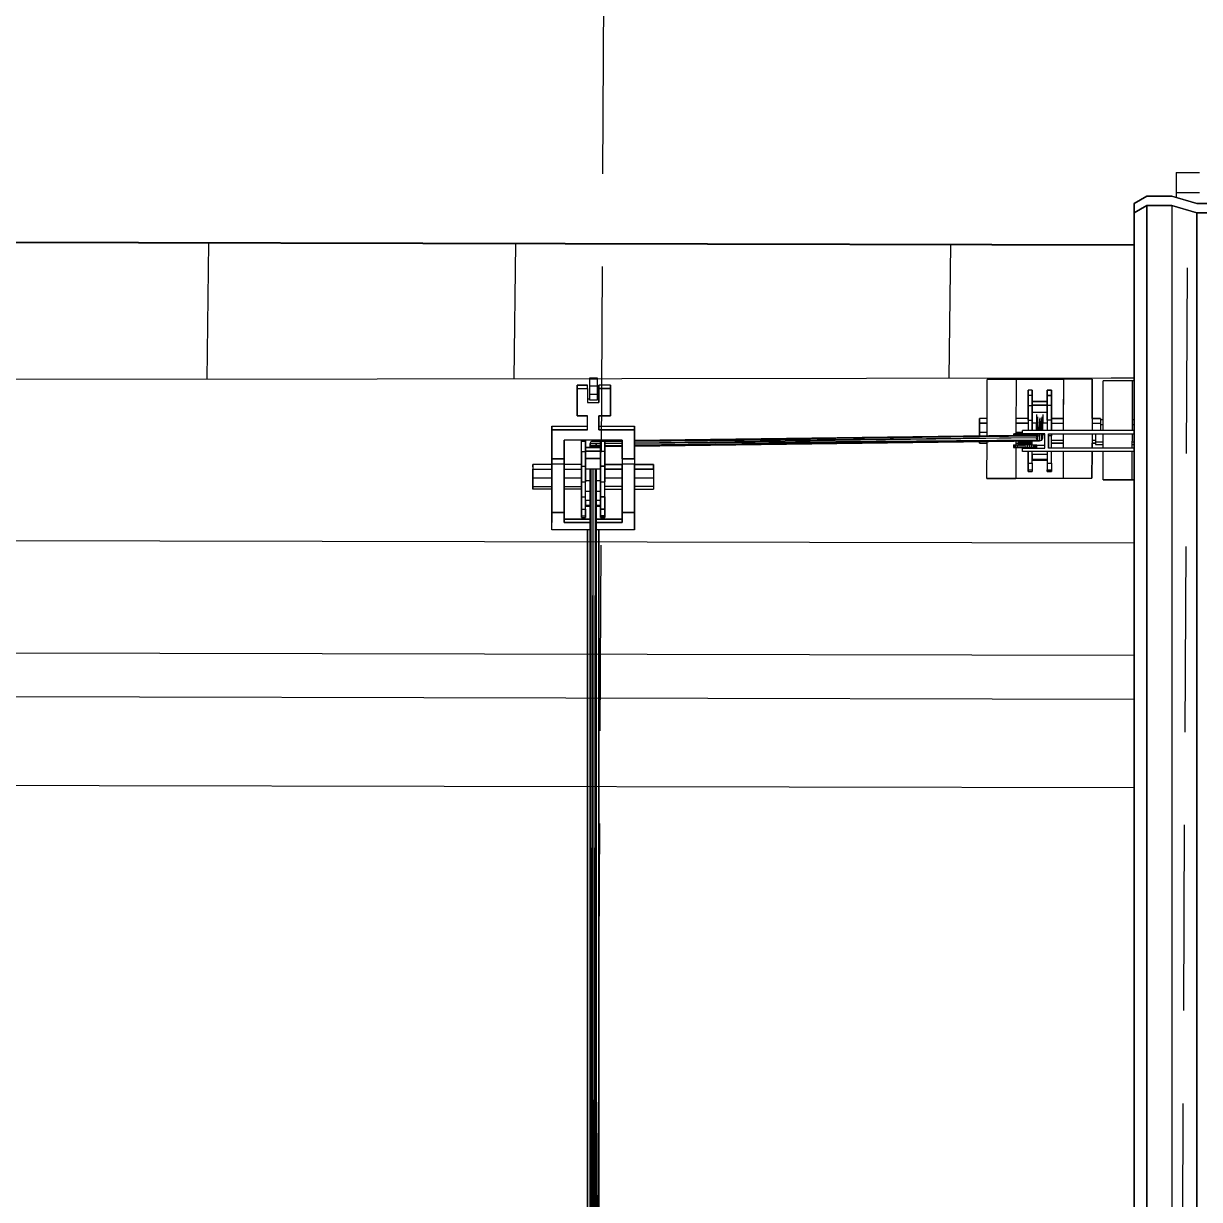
# Model space of a CAD drawing. Header units: millimetres. Extents: x -4997 to -4876, y -8737 to -8661.
# Drawn here: x -4926.097 to -4922.076, y -8696.404 to -8692.382 of the extents above; entities that cross this region are included whole.
import ezdxf

# ---------------------------------------------------------------- set-up
doc = ezdxf.new("R2010")
doc.units = ezdxf.units.MM
doc.header["$LTSCALE"] = 0.1
doc.linetypes.add('HIDDEN', pattern=[9.525, 6.35, -3.175])
for name, color, linetype in [('cobertura nova', 4, 'Continuous'), ('hachuras cobertura', 251, 'Continuous'), ('imagem', 7, 'Continuous'), ('layout cobertura', 251, 'Continuous'), ('visto', 9, 'Continuous')]:
    doc.layers.add(name, color=color, linetype=linetype)
doc.layers.add('coberturas', color=7, linetype='Continuous', lineweight=40)
picture_1 = doc.add_image_def('image1.jpg', size_in_pixel=(1920, 1080))

msp = doc.modelspace()

# ---------------------------------------------------------------- linework, layer by layer
at = {"layer": 'cobertura nova'}
for p, q in [((-4922.1557, -8692.8915), (-4922.0757, -8692.8915)), ((-4922.1557, -8692.8915), (-4922.1557, -8692.9605)), ((-4922.1557, -8692.9605), (-4922.0757, -8692.9605)), ((-4922.1557, -8692.9605), (-4922.1557, -8692.9762)), ((-4922.2558, -8692.972), (-4922.2993, -8692.9971)), ((-4922.2993, -8692.9972), (-4922.2558, -8692.9721)), ((-4922.2993, -8692.9971), (-4922.2993, -8699.6291)), ((-4922.2993, -8692.9971), (-4922.2992, -8693.0294)), ((-4922.2992, -8693.0294), (-4922.2993, -8692.9972)), ((-4922.2992, -8693.0294), (-4922.2557, -8693.0042)), ((-4922.2557, -8693.0043), (-4922.2992, -8693.0294)), ((-4922.1701, -8692.972), (-4922.2558, -8692.972)), ((-4922.2558, -8692.972), (-4922.2558, -8692.9721)), ((-4922.2558, -8692.9721), (-4922.1701, -8692.9721)), ((-4922.2557, -8693.0043), (-4922.2557, -8693.0042)), ((-4922.2557, -8693.0042), (-4922.17, -8693.0042)), ((-4922.17, -8693.0043), (-4922.2557, -8693.0043)), ((-4922.0844, -8692.9971), (-4922.1701, -8692.972)), ((-4922.1701, -8692.972), (-4922.1701, -8692.9721)), ((-4922.1701, -8692.9721), (-4922.0844, -8692.9972)), ((-4922.17, -8693.0042), (-4922.0843, -8693.0294)), ((-4922.0843, -8693.0294), (-4922.17, -8693.0043)), ((-4921.9987, -8692.9971), (-4922.0844, -8692.9971)), ((-4922.0844, -8692.9971), (-4922.0844, -8692.9972)), ((-4922.0844, -8692.9972), (-4921.9987, -8692.9972)), ((-4922.2992, -8693.0294), (-4922.2992, -8693.0294)), ((-4922.2992, -8693.0294), (-4922.2992, -8699.6291)), ((-4922.2992, -8699.6291), (-4922.2992, -8693.0294)), ((-4921.9986, -8693.0294), (-4922.0843, -8693.0294)), ((-4922.0843, -8693.0294), (-4922.0843, -8693.0294)), ((-4922.0843, -8693.0294), (-4921.9986, -8693.0294)), ((-4924.1603, -8693.5936), (-4924.136, -8693.5936)), ((-4924.1603, -8693.5969), (-4924.1603, -8693.5936)), ((-4924.1603, -8693.6207), (-4924.1603, -8693.5969)), ((-4924.1603, -8693.5969), (-4924.136, -8693.5969)), ((-4924.136, -8693.5936), (-4924.136, -8693.5969)), ((-4924.136, -8693.5969), (-4924.136, -8693.6207)), ((-4922.8023, -8693.7919), (-4922.8018, -8693.5991)), ((-4922.8018, -8693.5991), (-4922.703, -8693.5989)), ((-4922.703, -8693.599), (-4922.8018, -8693.5993)), ((-4922.703, -8693.5989), (-4922.7037, -8693.7857)), ((-4922.703, -8693.5989), (-4922.541, -8693.5987)), ((-4922.541, -8693.5987), (-4922.703, -8693.599)), ((-4922.541, -8693.5987), (-4922.5416, -8693.7742)), ((-4922.541, -8693.5987), (-4922.5415, -8693.7324)), ((-4922.4426, -8693.5985), (-4922.541, -8693.5987)), ((-4922.4426, -8693.5985), (-4922.4431, -8693.7742)), ((-4922.443, -8693.7324), (-4922.4426, -8693.5985)), ((-4922.4051, -8693.7742), (-4922.4046, -8693.6037)), ((-4922.4046, -8693.6037), (-4922.3059, -8693.6035)), ((-4922.3059, -8693.6037), (-4922.4046, -8693.6039)), ((-4922.3059, -8693.6035), (-4922.3065, -8693.7742)), ((-4922.3059, -8693.6035), (-4922.2993, -8693.6035)), ((-4922.2993, -8693.6036), (-4922.3059, -8693.6037)), ((-4924.1689, -8693.6184), (-4924.2042, -8693.6184)), ((-4924.2042, -8693.6301), (-4924.2042, -8693.6184)), ((-4924.2042, -8693.6184), (-4924.1689, -8693.6184)), ((-4924.2042, -8693.6665), (-4924.2042, -8693.6184)), ((-4924.2042, -8693.6184), (-4924.2042, -8693.6301)), ((-4924.2042, -8693.6783), (-4924.2042, -8693.6301)), ((-4924.2042, -8693.6301), (-4924.1689, -8693.6301)), ((-4924.2042, -8693.6301), (-4924.2042, -8693.6783)), ((-4924.1689, -8693.6301), (-4924.1689, -8693.6184)), ((-4924.1689, -8693.6301), (-4924.1689, -8693.6783)), ((-4924.1603, -8693.6509), (-4924.1603, -8693.6207)), ((-4924.1603, -8693.6207), (-4924.136, -8693.6207)), ((-4924.1603, -8693.6699), (-4924.1603, -8693.6509)), ((-4924.136, -8693.6509), (-4924.1603, -8693.6509)), ((-4924.136, -8693.6207), (-4924.136, -8693.6509)), ((-4924.136, -8693.6509), (-4924.136, -8693.6699)), ((-4924.0901, -8693.6184), (-4924.1293, -8693.6184)), ((-4924.1293, -8693.6665), (-4924.1293, -8693.6184)), ((-4924.1293, -8693.6184), (-4924.1293, -8693.6301)), ((-4924.1293, -8693.6301), (-4924.1293, -8693.6184)), ((-4924.1293, -8693.6783), (-4924.1293, -8693.6301)), ((-4924.1293, -8693.6301), (-4924.0901, -8693.6301)), ((-4924.1293, -8693.6301), (-4924.1293, -8693.6783)), ((-4924.0901, -8693.6301), (-4924.1293, -8693.6301)), ((-4924.0901, -8693.6184), (-4924.0901, -8693.6301)), ((-4924.0901, -8693.6301), (-4924.0901, -8693.6184)), ((-4924.0901, -8693.6301), (-4924.0901, -8693.6783)), ((-4924.0901, -8693.6783), (-4924.0901, -8693.6301)), ((-4922.6618, -8693.6356), (-4922.6618, -8693.6542)), ((-4922.6474, -8693.6356), (-4922.6618, -8693.6356)), ((-4922.6618, -8693.6356), (-4922.6618, -8693.6407)), ((-4922.6618, -8693.6542), (-4922.6618, -8693.6356)), ((-4922.6474, -8693.6542), (-4922.6474, -8693.6356)), ((-4922.6474, -8693.6356), (-4922.6474, -8693.6542)), ((-4922.5962, -8693.6356), (-4922.5818, -8693.6356)), ((-4922.5962, -8693.6542), (-4922.5962, -8693.6356)), ((-4922.5818, -8693.6356), (-4922.5962, -8693.6356)), ((-4922.5962, -8693.6356), (-4922.5962, -8693.6356)), ((-4922.5962, -8693.6407), (-4922.5962, -8693.6356)), ((-4922.5962, -8693.6356), (-4922.5962, -8693.6542)), ((-4922.5962, -8693.6638), (-4922.5962, -8693.6407)), ((-4922.5818, -8693.6356), (-4922.5818, -8693.6356)), ((-4922.5818, -8693.6356), (-4922.5818, -8693.6542)), ((-4922.5818, -8693.6542), (-4922.5818, -8693.6356)), ((-4924.2042, -8693.6665), (-4924.2042, -8693.6783)), ((-4924.2042, -8693.6783), (-4924.2042, -8693.6665)), ((-4924.2042, -8693.7238), (-4924.2042, -8693.6783)), ((-4924.2042, -8693.6783), (-4924.2042, -8693.7238)), ((-4924.1603, -8693.6665), (-4924.1689, -8693.6665)), ((-4924.1689, -8693.6783), (-4924.1293, -8693.6783)), ((-4924.136, -8693.6699), (-4924.1603, -8693.6699)), ((-4924.1293, -8693.6665), (-4924.136, -8693.6665)), ((-4924.1293, -8693.6665), (-4924.1293, -8693.6783)), ((-4924.0901, -8693.6783), (-4924.0901, -8693.7238)), ((-4924.0901, -8693.712), (-4924.0901, -8693.6783)), ((-4924.0901, -8693.6783), (-4924.0901, -8693.712)), ((-4924.0901, -8693.7238), (-4924.0901, -8693.6783)), ((-4922.6618, -8693.6542), (-4922.6618, -8693.6889)), ((-4922.6474, -8693.6542), (-4922.6618, -8693.6542)), ((-4922.6618, -8693.6889), (-4922.6618, -8693.6542)), ((-4922.6618, -8693.6889), (-4922.6618, -8693.7383)), ((-4922.6618, -8693.6889), (-4922.6474, -8693.6889)), ((-4922.6618, -8693.7383), (-4922.6618, -8693.6889)), ((-4922.6474, -8693.6889), (-4922.6474, -8693.6542)), ((-4922.6474, -8693.6542), (-4922.6474, -8693.6889)), ((-4922.5962, -8693.6743), (-4922.6474, -8693.6743)), ((-4922.6474, -8693.6743), (-4922.5962, -8693.6743)), ((-4922.6474, -8693.6877), (-4922.6474, -8693.6743)), ((-4922.5962, -8693.6877), (-4922.6474, -8693.6877)), ((-4922.6474, -8693.6877), (-4922.5962, -8693.6877)), ((-4922.6474, -8693.7383), (-4922.6474, -8693.6889)), ((-4922.6474, -8693.6889), (-4922.6474, -8693.7383)), ((-4922.5818, -8693.6542), (-4922.5962, -8693.6542)), ((-4922.5962, -8693.6542), (-4922.5962, -8693.6889)), ((-4922.5962, -8693.6542), (-4922.5818, -8693.6542)), ((-4922.5962, -8693.6889), (-4922.5962, -8693.6542)), ((-4922.5962, -8693.6743), (-4922.5962, -8693.6638)), ((-4922.5962, -8693.6743), (-4922.5962, -8693.6743)), ((-4922.5962, -8693.6743), (-4922.5962, -8693.6877)), ((-4922.5962, -8693.6877), (-4922.5962, -8693.6743)), ((-4922.5962, -8693.6877), (-4922.5962, -8693.6877)), ((-4922.5962, -8693.7128), (-4922.5962, -8693.6877)), ((-4922.5962, -8693.6889), (-4922.5962, -8693.7383)), ((-4922.5818, -8693.6889), (-4922.5962, -8693.6889)), ((-4922.5962, -8693.7383), (-4922.5962, -8693.6889)), ((-4922.5818, -8693.6542), (-4922.5818, -8693.6542)), ((-4922.5818, -8693.6542), (-4922.5818, -8693.6889)), ((-4922.5818, -8693.6889), (-4922.5818, -8693.6542)), ((-4922.5818, -8693.6889), (-4922.5818, -8693.7383)), ((-4922.5818, -8693.7383), (-4922.5818, -8693.6889)), ((-4924.1689, -8693.7238), (-4924.2042, -8693.7238)), ((-4924.2042, -8693.7238), (-4924.1689, -8693.7238)), ((-4924.1689, -8693.7715), (-4924.1689, -8693.7238)), ((-4924.0901, -8693.7238), (-4924.1293, -8693.7238)), ((-4924.1293, -8693.7238), (-4924.1293, -8693.7715)), ((-4924.1293, -8693.7597), (-4924.1293, -8693.7238)), ((-4924.1293, -8693.7714), (-4924.1293, -8693.7238)), ((-4924.1293, -8693.7238), (-4924.0901, -8693.7238)), ((-4922.8284, -8693.7324), (-4922.8284, -8693.7487)), ((-4922.8021, -8693.7324), (-4922.8284, -8693.7324)), ((-4922.8284, -8693.7487), (-4922.8284, -8693.7324)), ((-4922.6618, -8693.7324), (-4922.7035, -8693.7324)), ((-4922.6618, -8693.7058), (-4922.6618, -8693.757)), ((-4922.6618, -8693.7324), (-4922.6618, -8693.7487)), ((-4922.5962, -8693.7128), (-4922.6474, -8693.7128)), ((-4922.6333, -8693.7192), (-4922.6338, -8693.7742)), ((-4922.63, -8693.7272), (-4922.6326, -8693.7742)), ((-4922.63, -8693.7272), (-4922.6305, -8693.7742)), ((-4922.622, -8693.7305), (-4922.6271, -8693.7742)), ((-4922.622, -8693.7305), (-4922.6225, -8693.7742)), ((-4922.6191, -8693.7742), (-4922.6141, -8693.7272)), ((-4922.6146, -8693.7742), (-4922.6141, -8693.7272)), ((-4922.6134, -8693.7742), (-4922.6108, -8693.7192)), ((-4922.6113, -8693.7742), (-4922.6108, -8693.7192)), ((-4922.5962, -8693.7383), (-4922.5962, -8693.7128)), ((-4922.5818, -8693.7324), (-4922.5415, -8693.7324)), ((-4922.5415, -8693.7324), (-4922.5818, -8693.7324)), ((-4922.443, -8693.7324), (-4922.4147, -8693.7324)), ((-4922.4147, -8693.7324), (-4922.443, -8693.7324)), ((-4922.4147, -8693.7324), (-4922.4147, -8693.7487)), ((-4924.2905, -8693.7714), (-4924.2905, -8693.7596)), ((-4924.2905, -8693.7596), (-4924.2487, -8693.7596)), ((-4924.2905, -8693.7596), (-4924.2905, -8693.7714)), ((-4924.2487, -8693.7597), (-4924.2905, -8693.7597)), ((-4924.2905, -8693.7714), (-4924.2905, -8693.7715)), ((-4924.2487, -8693.7714), (-4924.2905, -8693.7714)), ((-4924.2905, -8693.7715), (-4924.2905, -8693.7714)), ((-4924.2905, -8693.7714), (-4924.2905, -8693.8069)), ((-4924.2905, -8693.807), (-4924.2905, -8693.7715)), ((-4924.2905, -8693.7715), (-4924.2487, -8693.7715)), ((-4924.2487, -8693.7596), (-4924.1689, -8693.7596)), ((-4924.1689, -8693.7597), (-4924.2487, -8693.7597)), ((-4924.1689, -8693.7714), (-4924.2487, -8693.7714)), ((-4924.2487, -8693.7715), (-4924.1689, -8693.7715)), ((-4924.1293, -8693.7596), (-4924.0496, -8693.7596)), ((-4924.0496, -8693.7597), (-4924.1293, -8693.7597)), ((-4924.0496, -8693.7714), (-4924.1293, -8693.7714)), ((-4924.1293, -8693.7715), (-4924.0496, -8693.7715)), ((-4924.0496, -8693.7596), (-4924.0077, -8693.7596)), ((-4924.0077, -8693.7597), (-4924.0496, -8693.7597)), ((-4924.0077, -8693.7714), (-4924.0496, -8693.7714)), ((-4924.0496, -8693.7715), (-4924.0077, -8693.7715)), ((-4924.0077, -8693.7714), (-4924.0077, -8693.7596)), ((-4924.0077, -8693.7596), (-4924.0077, -8693.7714)), ((-4924.0077, -8693.7952), (-4924.0077, -8693.7714)), ((-4924.0077, -8693.8069), (-4924.0077, -8693.7714)), ((-4924.0077, -8693.7714), (-4924.0077, -8693.7715)), ((-4924.0077, -8693.7715), (-4924.0077, -8693.807)), ((-4922.8284, -8693.741), (-4922.8284, -8693.7694)), ((-4922.8284, -8693.7487), (-4922.8022, -8693.7487)), ((-4922.8284, -8693.7802), (-4922.8284, -8693.7487)), ((-4922.8284, -8693.7487), (-4922.8284, -8693.7802)), ((-4922.8022, -8693.7487), (-4922.8284, -8693.7487)), ((-4922.8284, -8693.7694), (-4922.8284, -8693.7694)), ((-4922.8284, -8693.7694), (-4922.8284, -8693.7802)), ((-4922.7036, -8693.7487), (-4922.6618, -8693.7487)), ((-4922.6618, -8693.7487), (-4922.7036, -8693.7487)), ((-4922.2993, -8693.7742), (-4922.6809, -8693.7742)), ((-4922.6809, -8693.785), (-4922.6809, -8693.7742)), ((-4922.6618, -8693.7383), (-4922.6618, -8693.7742)), ((-4922.6618, -8693.7383), (-4922.6474, -8693.7383)), ((-4922.6618, -8693.7487), (-4922.6618, -8693.7742)), ((-4922.6618, -8693.757), (-4922.6618, -8693.757)), ((-4922.6474, -8693.7742), (-4922.6474, -8693.7383)), ((-4922.6474, -8693.7383), (-4922.6474, -8693.7742)), ((-4922.6474, -8693.7484), (-4922.6474, -8693.7383)), ((-4922.6336, -8693.7484), (-4922.6474, -8693.7484)), ((-4922.6474, -8693.7742), (-4922.6474, -8693.7484)), ((-4922.5962, -8693.7484), (-4922.6111, -8693.7484)), ((-4922.5962, -8693.7383), (-4922.5962, -8693.7742)), ((-4922.5818, -8693.7383), (-4922.5962, -8693.7383)), ((-4922.5818, -8693.7742), (-4922.5818, -8693.7383)), ((-4922.5818, -8693.7383), (-4922.5818, -8693.7742)), ((-4922.5818, -8693.7487), (-4922.5415, -8693.7487)), ((-4922.443, -8693.7487), (-4922.4147, -8693.7487)), ((-4922.405, -8693.737), (-4922.4147, -8693.737)), ((-4922.4147, -8693.7487), (-4922.4147, -8693.7742)), ((-4922.4147, -8693.7533), (-4922.405, -8693.7533)), ((-4922.2993, -8693.737), (-4922.3064, -8693.737)), ((-4922.3064, -8693.7533), (-4922.2993, -8693.7533)), ((-4924.2905, -8693.8069), (-4924.2905, -8693.8704)), ((-4924.2905, -8693.8705), (-4924.2905, -8693.807)), ((-4924.2487, -8693.8704), (-4924.2487, -8693.8069)), ((-4924.1689, -8693.807), (-4924.2487, -8693.807)), ((-4924.2487, -8693.807), (-4924.2487, -8693.8705)), ((-4924.2487, -8693.8587), (-4924.2487, -8693.807)), ((-4924.1893, -8693.8115), (-4924.1893, -8693.807)), ((-4924.1893, -8693.8115), (-4924.1893, -8693.807)), ((-4924.1893, -8693.807), (-4924.1893, -8693.8115)), ((-4924.1749, -8693.8115), (-4924.1893, -8693.8115)), ((-4924.1893, -8693.8462), (-4924.1893, -8693.8115)), ((-4924.1749, -8693.8115), (-4924.1749, -8693.807)), ((-4924.1749, -8693.807), (-4924.1749, -8693.8115)), ((-4924.1749, -8693.8462), (-4924.1749, -8693.8115)), ((-4924.1749, -8693.8115), (-4924.1749, -8693.8462)), ((-4924.1293, -8693.807), (-4924.1689, -8693.807)), ((-4924.157, -8693.8127), (-4924.1603, -8693.8195)), ((-4924.149, -8693.8098), (-4924.157, -8693.8127)), ((-4924.1237, -8693.8122), (-4924.157, -8693.8127)), ((-4924.1237, -8693.8124), (-4924.157, -8693.8127)), ((-4924.149, -8693.8098), (-4924.1237, -8693.8095)), ((-4924.1237, -8693.8095), (-4924.149, -8693.8098)), ((-4924.0496, -8693.807), (-4924.1293, -8693.807)), ((-4924.1237, -8693.8115), (-4924.1237, -8693.807)), ((-4924.1237, -8693.8095), (-4924.1237, -8693.807)), ((-4924.1237, -8693.807), (-4924.1237, -8693.8115)), ((-4924.1093, -8693.8115), (-4924.1237, -8693.8115)), ((-4924.1237, -8693.8462), (-4924.1237, -8693.8115)), ((-4924.1237, -8693.8115), (-4924.1237, -8693.8462)), ((-4924.1093, -8693.807), (-4924.1093, -8693.8115)), ((-4924.1093, -8693.8093), (-4924.1093, -8693.807)), ((-4924.1093, -8693.8115), (-4924.1093, -8693.807)), ((-4924.0496, -8693.8085), (-4924.1093, -8693.8093)), ((-4924.1093, -8693.8094), (-4924.0496, -8693.8087)), ((-4924.0496, -8693.8112), (-4924.1093, -8693.812)), ((-4924.1093, -8693.8115), (-4924.1093, -8693.8462)), ((-4924.1093, -8693.8462), (-4924.1093, -8693.8115)), ((-4924.0496, -8693.8117), (-4924.1093, -8693.8123)), ((-4924.0496, -8693.8069), (-4924.0496, -8693.8704)), ((-4924.0496, -8693.8705), (-4924.0496, -8693.807)), ((-4924.0496, -8693.8586), (-4924.0496, -8693.807)), ((-4922.6228, -8693.7895), (-4924.0077, -8693.8079)), ((-4922.6308, -8693.7924), (-4924.0077, -8693.8107)), ((-4924.0077, -8693.8082), (-4922.6308, -8693.7924)), ((-4924.0077, -8693.8587), (-4924.0077, -8693.7952)), ((-4922.6341, -8693.7995), (-4924.0077, -8693.8114)), ((-4922.6341, -8693.7995), (-4924.0077, -8693.8175)), ((-4922.6308, -8693.8066), (-4924.0077, -8693.8182)), ((-4922.6308, -8693.8066), (-4924.0077, -8693.8245)), ((-4924.0077, -8693.8704), (-4924.0077, -8693.8069)), ((-4924.0077, -8693.807), (-4924.0077, -8693.8705)), ((-4922.6228, -8693.8095), (-4924.0077, -8693.8248)), ((-4924.0077, -8693.8274), (-4922.6228, -8693.8095)), ((-4922.8022, -8693.7802), (-4922.8284, -8693.7802)), ((-4922.8284, -8693.7922), (-4922.8284, -8693.7802)), ((-4922.8284, -8693.7802), (-4922.8284, -8693.7922)), ((-4922.8284, -8693.8171), (-4922.8284, -8693.8122)), ((-4922.8284, -8693.8122), (-4922.8284, -8693.8171)), ((-4922.8027, -8693.9378), (-4922.8023, -8693.8118)), ((-4922.7112, -8693.7857), (-4922.7112, -8693.7906)), ((-4922.7112, -8693.7857), (-4922.7104, -8693.7857)), ((-4922.7104, -8693.7857), (-4922.7082, -8693.7857)), ((-4922.7104, -8693.7857), (-4922.7104, -8693.7906)), ((-4922.7045, -8693.7857), (-4922.7082, -8693.7857)), ((-4922.7082, -8693.7857), (-4922.7082, -8693.7906)), ((-4922.7045, -8693.7857), (-4922.639, -8693.7857)), ((-4922.6439, -8693.7857), (-4922.7045, -8693.7857)), ((-4922.7045, -8693.7857), (-4922.7045, -8693.7905)), ((-4922.7038, -8693.8105), (-4922.7038, -8693.8227)), ((-4922.6809, -8693.7802), (-4922.7037, -8693.7802)), ((-4922.6996, -8693.7857), (-4922.6996, -8693.7905)), ((-4922.6957, -8693.8104), (-4922.6957, -8693.8227)), ((-4922.6953, -8693.8104), (-4922.6953, -8693.8227)), ((-4922.6939, -8693.8104), (-4922.6939, -8693.8227)), ((-4922.6717, -8693.7857), (-4922.6936, -8693.7857)), ((-4922.6936, -8693.7857), (-4922.6868, -8693.7857)), ((-4922.6936, -8693.7857), (-4922.6936, -8693.7904)), ((-4922.6904, -8693.8104), (-4922.6917, -8693.8227)), ((-4922.6917, -8693.8104), (-4922.6917, -8693.8227)), ((-4922.6887, -8693.8103), (-4922.6887, -8693.8227)), ((-4922.6871, -8693.8103), (-4922.6887, -8693.8227)), ((-4922.6868, -8693.7857), (-4922.6794, -8693.7857)), ((-4922.6868, -8693.7857), (-4922.6868, -8693.7903)), ((-4922.6851, -8693.8103), (-4922.6851, -8693.8227)), ((-4922.6043, -8693.785), (-4922.6809, -8693.785)), ((-4922.6809, -8693.8102), (-4922.6809, -8693.8227)), ((-4922.6794, -8693.7857), (-4922.6717, -8693.7857)), ((-4922.6794, -8693.7857), (-4922.6794, -8693.7902)), ((-4922.6764, -8693.8102), (-4922.6764, -8693.8227)), ((-4922.6683, -8693.7857), (-4922.6717, -8693.7857)), ((-4922.6717, -8693.7857), (-4922.6717, -8693.7901)), ((-4922.6717, -8693.8101), (-4922.6717, -8693.8227)), ((-4922.6671, -8693.8227), (-4922.6671, -8693.8101)), ((-4922.664, -8693.79), (-4922.664, -8693.7857)), ((-4922.6626, -8693.8227), (-4922.6626, -8693.81)), ((-4922.6618, -8693.785), (-4922.6618, -8693.7857)), ((-4922.6618, -8693.785), (-4922.6618, -8693.7857)), ((-4922.6584, -8693.8227), (-4922.6584, -8693.81)), ((-4922.6498, -8693.7857), (-4922.6567, -8693.7857)), ((-4922.6567, -8693.7899), (-4922.6567, -8693.7857)), ((-4922.6548, -8693.8227), (-4922.6548, -8693.8099)), ((-4922.6518, -8693.8227), (-4922.6518, -8693.8099)), ((-4922.6498, -8693.7898), (-4922.6498, -8693.7857)), ((-4922.6496, -8693.8227), (-4922.6496, -8693.8098)), ((-4922.6482, -8693.8227), (-4922.6482, -8693.8098)), ((-4922.6478, -8693.8227), (-4922.6478, -8693.8098)), ((-4922.6474, -8693.7857), (-4922.6474, -8693.785)), ((-4922.6474, -8693.785), (-4922.6474, -8693.7857)), ((-4922.6474, -8693.7857), (-4922.6474, -8693.785)), ((-4922.6474, -8693.8227), (-4922.6474, -8693.8098)), ((-4922.6439, -8693.7857), (-4922.639, -8693.7857)), ((-4922.6439, -8693.7897), (-4922.6439, -8693.7857)), ((-4922.639, -8693.7857), (-4922.6353, -8693.7857)), ((-4922.639, -8693.7897), (-4922.639, -8693.7857)), ((-4922.6331, -8693.7857), (-4922.6353, -8693.7857)), ((-4922.6353, -8693.7896), (-4922.6353, -8693.7857)), ((-4922.6308, -8693.7924), (-4922.6341, -8693.7995)), ((-4922.6341, -8693.7995), (-4922.6308, -8693.8066)), ((-4922.6339, -8693.785), (-4922.6339, -8693.7857)), ((-4922.6333, -8693.785), (-4922.6333, -8693.7857)), ((-4922.6323, -8693.7857), (-4922.6331, -8693.7857)), ((-4922.6331, -8693.7896), (-4922.6331, -8693.7857)), ((-4922.6323, -8693.7896), (-4922.6323, -8693.7857)), ((-4922.6228, -8693.7895), (-4922.6308, -8693.7924)), ((-4922.6291, -8693.7918), (-4922.6308, -8693.8066)), ((-4922.6306, -8693.7923), (-4922.6308, -8693.8066)), ((-4922.6308, -8693.8066), (-4922.6228, -8693.8095)), ((-4922.6306, -8693.785), (-4922.6306, -8693.7896)), ((-4922.6283, -8693.785), (-4922.6288, -8693.7895)), ((-4922.6226, -8693.785), (-4922.6228, -8693.8095)), ((-4922.6228, -8693.8095), (-4922.6202, -8693.785)), ((-4922.6228, -8693.8095), (-4922.6149, -8693.8066)), ((-4922.6149, -8693.8066), (-4922.6139, -8693.785)), ((-4922.6149, -8693.8066), (-4922.6147, -8693.785)), ((-4922.6149, -8693.8066), (-4922.6116, -8693.7995)), ((-4922.6116, -8693.7995), (-4922.6114, -8693.785)), ((-4922.6115, -8693.7876), (-4922.6043, -8693.7876)), ((-4922.6043, -8693.8344), (-4922.6043, -8693.785)), ((-4922.5926, -8693.8344), (-4922.5926, -8693.785)), ((-4922.5926, -8693.785), (-4922.2993, -8693.785)), ((-4922.5926, -8693.785), (-4922.5926, -8693.8344)), ((-4922.5818, -8693.7925), (-4922.5926, -8693.7925)), ((-4922.5818, -8693.7925), (-4922.5818, -8693.785)), ((-4922.5818, -8693.785), (-4922.5818, -8693.7925)), ((-4922.5818, -8693.8344), (-4922.5818, -8693.7925)), ((-4922.5418, -8693.8085), (-4922.5818, -8693.8085)), ((-4922.5818, -8693.8171), (-4922.5818, -8693.8085)), ((-4922.5417, -8693.785), (-4922.5418, -8693.8344)), ((-4922.4431, -8693.785), (-4922.4432, -8693.8344)), ((-4922.4313, -8693.8085), (-4922.4432, -8693.8085)), ((-4922.4313, -8693.785), (-4922.4313, -8693.8132)), ((-4922.4313, -8693.8132), (-4922.4313, -8693.8218)), ((-4922.4313, -8693.8132), (-4922.4052, -8693.8132)), ((-4922.4052, -8693.8344), (-4922.4051, -8693.785)), ((-4922.3065, -8693.785), (-4922.3067, -8693.8344)), ((-4922.3067, -8693.8132), (-4922.2993, -8693.8132)), ((-4924.2487, -8693.8897), (-4924.2487, -8693.8418)), ((-4924.2487, -8693.8418), (-4924.2487, -8693.8418)), ((-4924.2487, -8693.8418), (-4924.2487, -8693.8543)), ((-4924.1893, -8693.8462), (-4924.1749, -8693.8462)), ((-4924.1893, -8693.8956), (-4924.1893, -8693.8462)), ((-4924.1893, -8693.8462), (-4924.1893, -8693.8956)), ((-4924.1237, -8693.8316), (-4924.1749, -8693.8316)), ((-4924.1749, -8693.8316), (-4924.1237, -8693.8316)), ((-4924.1237, -8693.845), (-4924.1749, -8693.845)), ((-4924.1749, -8693.845), (-4924.1237, -8693.845)), ((-4924.1749, -8693.8956), (-4924.1749, -8693.8462)), ((-4924.1749, -8693.8462), (-4924.1749, -8693.8956)), ((-4924.1237, -8693.8191), (-4924.1603, -8693.8195)), ((-4924.1237, -8693.8192), (-4924.1603, -8693.8195)), ((-4924.1603, -8693.8195), (-4924.1603, -8693.8316)), ((-4924.1603, -8693.8195), (-4924.157, -8693.8264)), ((-4924.157, -8693.8264), (-4924.1573, -8693.8316)), ((-4924.141, -8693.8262), (-4924.157, -8693.8264)), ((-4924.141, -8693.8262), (-4924.157, -8693.8264)), ((-4924.157, -8693.8264), (-4924.157, -8693.8316)), ((-4924.157, -8693.8264), (-4924.149, -8693.8292)), ((-4924.1494, -8693.8316), (-4924.149, -8693.8292)), ((-4924.149, -8693.8292), (-4924.1411, -8693.8264)), ((-4924.149, -8693.8316), (-4924.149, -8693.8292)), ((-4924.1418, -8693.8316), (-4924.1411, -8693.8264)), ((-4924.1411, -8693.8264), (-4924.1378, -8693.8195)), ((-4924.1411, -8693.8264), (-4924.1411, -8693.8316)), ((-4924.1384, -8693.8316), (-4924.1378, -8693.8195)), ((-4924.1378, -8693.8316), (-4924.1378, -8693.8195)), ((-4924.1237, -8693.826), (-4924.1378, -8693.8262)), ((-4924.1237, -8693.826), (-4924.1378, -8693.8262)), ((-4924.1378, -8693.8291), (-4924.1237, -8693.8289)), ((-4924.1237, -8693.8316), (-4924.1237, -8693.8289)), ((-4924.1093, -8693.8462), (-4924.1237, -8693.8462)), ((-4924.1237, -8693.8956), (-4924.1237, -8693.8462)), ((-4924.1237, -8693.8462), (-4924.1237, -8693.8956)), ((-4924.0496, -8693.8181), (-4924.1093, -8693.8189)), ((-4924.0496, -8693.8186), (-4924.1093, -8693.8191)), ((-4924.0496, -8693.825), (-4924.1093, -8693.8258)), ((-4924.0496, -8693.8252), (-4924.1093, -8693.8259)), ((-4924.1093, -8693.8287), (-4924.0496, -8693.828)), ((-4924.1093, -8693.8462), (-4924.1093, -8693.8956)), ((-4924.1093, -8693.8956), (-4924.1093, -8693.8462)), ((-4924.0496, -8693.8586), (-4924.0496, -8693.8418)), ((-4924.0496, -8693.8418), (-4924.0496, -8693.8418)), ((-4922.8284, -8693.8171), (-4922.8023, -8693.8171)), ((-4922.7112, -8693.8227), (-4922.7112, -8693.8318)), ((-4922.7112, -8693.8227), (-4922.7104, -8693.8227)), ((-4922.7112, -8693.8318), (-4922.7104, -8693.8318)), ((-4922.7104, -8693.8227), (-4922.7104, -8693.8318)), ((-4922.7104, -8693.8227), (-4922.7082, -8693.8227)), ((-4922.7104, -8693.8318), (-4922.7082, -8693.8318)), ((-4922.7082, -8693.8227), (-4922.7082, -8693.8318)), ((-4922.7082, -8693.8227), (-4922.7045, -8693.8227)), ((-4922.7082, -8693.8318), (-4922.7045, -8693.8318)), ((-4922.7045, -8693.8227), (-4922.7045, -8693.8318)), ((-4922.7045, -8693.8227), (-4922.6996, -8693.8227)), ((-4922.7045, -8693.8318), (-4922.6996, -8693.8318)), ((-4922.7039, -8693.8318), (-4922.7043, -8693.9376)), ((-4922.7038, -8693.8171), (-4922.6957, -8693.8171)), ((-4922.6996, -8693.8227), (-4922.6957, -8693.8227)), ((-4922.6996, -8693.8227), (-4922.6996, -8693.8318)), ((-4922.6996, -8693.8318), (-4922.6936, -8693.8318)), ((-4922.6957, -8693.8227), (-4922.6953, -8693.8227)), ((-4922.6953, -8693.8227), (-4922.6939, -8693.8227)), ((-4922.6939, -8693.8227), (-4922.6917, -8693.8227)), ((-4922.6936, -8693.8227), (-4922.6936, -8693.8318)), ((-4922.6936, -8693.8318), (-4922.6868, -8693.8318)), ((-4922.6917, -8693.8227), (-4922.6887, -8693.8227)), ((-4922.6887, -8693.8227), (-4922.6851, -8693.8227)), ((-4922.6868, -8693.8227), (-4922.6868, -8693.8318)), ((-4922.6868, -8693.8318), (-4922.6794, -8693.8318)), ((-4922.6851, -8693.8227), (-4922.6809, -8693.8227)), ((-4922.6809, -8693.8227), (-4922.6764, -8693.8227)), ((-4922.6809, -8693.8452), (-4922.6809, -8693.8344)), ((-4922.6809, -8693.8344), (-4922.6043, -8693.8344)), ((-4922.2993, -8693.8452), (-4922.6809, -8693.8452)), ((-4922.6794, -8693.8227), (-4922.6794, -8693.8318)), ((-4922.6794, -8693.8318), (-4922.6717, -8693.8318)), ((-4922.6764, -8693.8227), (-4922.6717, -8693.8227)), ((-4922.6671, -8693.8227), (-4922.6717, -8693.8227)), ((-4922.6717, -8693.8318), (-4922.6717, -8693.8227)), ((-4922.664, -8693.8318), (-4922.6717, -8693.8318)), ((-4922.6626, -8693.8227), (-4922.6671, -8693.8227)), ((-4922.664, -8693.8318), (-4922.664, -8693.8227)), ((-4922.664, -8693.8318), (-4922.6567, -8693.8318)), ((-4922.6584, -8693.8227), (-4922.6626, -8693.8227)), ((-4922.6618, -8693.8318), (-4922.6618, -8693.8344)), ((-4922.6618, -8693.8858), (-4922.6618, -8693.8452)), ((-4922.6618, -8693.8452), (-4922.6618, -8693.8858)), ((-4922.6548, -8693.8227), (-4922.6584, -8693.8227)), ((-4922.6567, -8693.8318), (-4922.6567, -8693.8227)), ((-4922.6498, -8693.8318), (-4922.6567, -8693.8318)), ((-4922.6518, -8693.8227), (-4922.6548, -8693.8227)), ((-4922.6496, -8693.8227), (-4922.6518, -8693.8227)), ((-4922.6498, -8693.8318), (-4922.6498, -8693.8227)), ((-4922.6439, -8693.8318), (-4922.6498, -8693.8318)), ((-4922.6482, -8693.8227), (-4922.6496, -8693.8227)), ((-4922.6482, -8693.8227), (-4922.6478, -8693.8227)), ((-4922.6478, -8693.8227), (-4922.6439, -8693.8227)), ((-4922.6474, -8693.8344), (-4922.6474, -8693.8318)), ((-4922.6474, -8693.8858), (-4922.6474, -8693.8452)), ((-4922.6439, -8693.8227), (-4922.639, -8693.8227)), ((-4922.6439, -8693.8318), (-4922.6439, -8693.8227)), ((-4922.639, -8693.8318), (-4922.6439, -8693.8318)), ((-4922.639, -8693.8227), (-4922.6353, -8693.8227)), ((-4922.639, -8693.8318), (-4922.639, -8693.8227)), ((-4922.639, -8693.8318), (-4922.6353, -8693.8318)), ((-4922.6353, -8693.8227), (-4922.6331, -8693.8227)), ((-4922.6353, -8693.8318), (-4922.6353, -8693.8227)), ((-4922.6331, -8693.8318), (-4922.6353, -8693.8318)), ((-4922.6331, -8693.8227), (-4922.6323, -8693.8227)), ((-4922.6331, -8693.8318), (-4922.6331, -8693.8227)), ((-4922.6331, -8693.8318), (-4922.6323, -8693.8318)), ((-4922.6323, -8693.8318), (-4922.6323, -8693.8227)), ((-4922.6323, -8693.8246), (-4922.6043, -8693.8246)), ((-4922.5962, -8693.8452), (-4922.5962, -8693.8858)), ((-4922.2993, -8693.8344), (-4922.5926, -8693.8344)), ((-4922.5418, -8693.8171), (-4922.5818, -8693.8171)), ((-4922.5818, -8693.8171), (-4922.5418, -8693.8171)), ((-4922.5818, -8693.8858), (-4922.5818, -8693.8452)), ((-4922.5419, -8693.8452), (-4922.5422, -8693.9374)), ((-4922.5419, -8693.8452), (-4922.5422, -8693.9374)), ((-4922.5418, -8693.8171), (-4922.5418, -8693.8344)), ((-4922.4435, -8693.9372), (-4922.4432, -8693.8452)), ((-4922.4432, -8693.8452), (-4922.4435, -8693.9372)), ((-4922.4313, -8693.8171), (-4922.4432, -8693.8171)), ((-4922.4432, -8693.8171), (-4922.4313, -8693.8171)), ((-4922.4432, -8693.8344), (-4922.4432, -8693.8171)), ((-4922.4313, -8693.8218), (-4922.4052, -8693.8218)), ((-4922.4055, -8693.9424), (-4922.4053, -8693.8452)), ((-4922.3068, -8693.8452), (-4922.3071, -8693.9422)), ((-4922.3067, -8693.8218), (-4922.2993, -8693.8218)), ((-4924.356, -8693.8983), (-4924.356, -8693.8897)), ((-4924.356, -8693.8897), (-4924.356, -8693.906)), ((-4924.2905, -8693.8897), (-4924.356, -8693.8897)), ((-4924.2905, -8693.8883), (-4924.2905, -8693.8704)), ((-4924.2905, -8693.8704), (-4924.2487, -8693.8704)), ((-4924.2487, -8693.8705), (-4924.2905, -8693.8705)), ((-4924.2905, -8693.8705), (-4924.2905, -8693.8883)), ((-4924.2905, -8693.8883), (-4924.2487, -8693.8883)), ((-4924.2905, -8694.0103), (-4924.2905, -8693.8883)), ((-4924.2905, -8693.8883), (-4924.2905, -8694.0103)), ((-4924.2487, -8693.8705), (-4924.2487, -8693.8883)), ((-4924.2487, -8694.0103), (-4924.2487, -8693.8883)), ((-4924.2487, -8693.8883), (-4924.2487, -8694.0103)), ((-4924.1893, -8693.8897), (-4924.2487, -8693.8897)), ((-4924.1893, -8693.8631), (-4924.1893, -8693.906)), ((-4924.1893, -8693.8897), (-4924.1893, -8693.906)), ((-4924.1749, -8693.8701), (-4924.1237, -8693.8701)), ((-4924.1237, -8693.8701), (-4924.1749, -8693.8701)), ((-4924.1603, -8693.8701), (-4924.1603, -8693.8701)), ((-4924.1599, -8693.8701), (-4924.1599, -8693.8701)), ((-4924.157, -8693.8701), (-4924.157, -8693.8701)), ((-4924.1552, -8693.8701), (-4924.1552, -8693.8701)), ((-4924.149, -8693.8701), (-4924.149, -8693.8701)), ((-4924.1471, -8693.8701), (-4924.1471, -8693.8701)), ((-4924.1411, -8693.8701), (-4924.1411, -8693.8701)), ((-4924.1405, -8693.8701), (-4924.1405, -8693.8701)), ((-4924.1378, -8693.8701), (-4924.1378, -8693.8701)), ((-4924.1237, -8693.8701), (-4924.1237, -8693.9058)), ((-4924.1237, -8693.8823), (-4924.1237, -8693.8701)), ((-4924.1237, -8693.9193), (-4924.1237, -8693.8823)), ((-4924.1237, -8693.8823), (-4924.1237, -8693.8823)), ((-4924.1237, -8693.8823), (-4924.1237, -8693.8823)), ((-4924.1093, -8693.8897), (-4924.0496, -8693.8897)), ((-4924.0496, -8693.8897), (-4924.1093, -8693.8897)), ((-4924.0496, -8693.8704), (-4924.0496, -8693.8586)), ((-4924.0496, -8693.8704), (-4924.0496, -8693.8883)), ((-4924.0496, -8693.8704), (-4924.0077, -8693.8704)), ((-4924.0077, -8693.8705), (-4924.0496, -8693.8705)), ((-4924.0496, -8693.8705), (-4924.0496, -8693.8897)), ((-4924.0496, -8694.0103), (-4924.0496, -8693.8883)), ((-4924.0496, -8693.8883), (-4924.0077, -8693.8883)), ((-4924.0496, -8693.8883), (-4924.0496, -8694.0103)), ((-4924.0077, -8693.8705), (-4924.0077, -8693.8883)), ((-4924.0077, -8693.8883), (-4924.0077, -8694.0103)), ((-4924.0077, -8693.8883), (-4924.0077, -8693.8897)), ((-4924.0077, -8694.0103), (-4924.0077, -8693.8883)), ((-4924.0077, -8693.8897), (-4923.9423, -8693.8897)), ((-4923.9423, -8693.8897), (-4924.0077, -8693.8897)), ((-4923.9423, -8693.8897), (-4923.9423, -8693.8897)), ((-4923.9423, -8693.8897), (-4923.9423, -8693.906)), ((-4923.9423, -8693.906), (-4923.9423, -8693.8897)), ((-4922.6618, -8693.8858), (-4922.6474, -8693.8858)), ((-4922.6618, -8693.9088), (-4922.6618, -8693.8858)), ((-4922.6618, -8693.8858), (-4922.6618, -8693.9088)), ((-4922.6474, -8693.8549), (-4922.5962, -8693.8549)), ((-4922.6474, -8693.8549), (-4922.6474, -8693.8715)), ((-4922.6474, -8693.8715), (-4922.5962, -8693.8715)), ((-4922.6474, -8693.8753), (-4922.6474, -8693.8715)), ((-4922.6474, -8693.8715), (-4922.6474, -8693.8753)), ((-4922.5962, -8693.8753), (-4922.6474, -8693.8753)), ((-4922.6474, -8693.8753), (-4922.5962, -8693.8753)), ((-4922.6474, -8693.8858), (-4922.6474, -8693.9088)), ((-4922.5962, -8693.8715), (-4922.5962, -8693.8753)), ((-4922.5962, -8693.8858), (-4922.5818, -8693.8858)), ((-4922.5962, -8693.8858), (-4922.5962, -8693.9088)), ((-4922.5818, -8693.8858), (-4922.5818, -8693.9088)), ((-4924.356, -8693.8983), (-4924.356, -8693.9267)), ((-4924.356, -8693.906), (-4924.356, -8693.9375)), ((-4924.356, -8693.906), (-4924.2905, -8693.906)), ((-4924.356, -8693.9375), (-4924.356, -8693.906)), ((-4924.356, -8693.9267), (-4924.356, -8693.9267)), ((-4924.356, -8693.9267), (-4924.356, -8693.9375)), ((-4924.2487, -8693.906), (-4924.1893, -8693.906)), ((-4924.1893, -8693.8956), (-4924.1749, -8693.8956)), ((-4924.1893, -8693.9499), (-4924.1893, -8693.8956)), ((-4924.1893, -8693.8956), (-4924.1893, -8693.9499)), ((-4924.1893, -8693.906), (-4924.1893, -8693.9375)), ((-4924.1893, -8693.9143), (-4924.1893, -8693.9143)), ((-4924.1749, -8693.9499), (-4924.1749, -8693.8956)), ((-4924.1749, -8693.8956), (-4924.1749, -8693.9499)), ((-4924.1237, -8693.9058), (-4924.1749, -8693.9058)), ((-4924.1749, -8693.9449), (-4924.1749, -8693.9058)), ((-4924.1749, -8693.9143), (-4924.1749, -8693.9143)), ((-4924.1603, -8693.9058), (-4924.1603, -8699.6291)), ((-4924.157, -8693.9058), (-4924.1601, -8699.6291)), ((-4924.157, -8693.9058), (-4924.157, -8699.6291)), ((-4924.1566, -8699.6291), (-4924.149, -8693.9058)), ((-4924.149, -8699.6291), (-4924.149, -8693.9058)), ((-4924.1487, -8699.6291), (-4924.1411, -8693.9058)), ((-4924.1411, -8693.9058), (-4924.1411, -8699.6291)), ((-4924.1409, -8699.6291), (-4924.1378, -8693.9058)), ((-4924.1378, -8699.6291), (-4924.1378, -8693.9058)), ((-4924.1093, -8693.8956), (-4924.1237, -8693.8956)), ((-4924.1237, -8693.8956), (-4924.1093, -8693.8956)), ((-4924.1237, -8693.9499), (-4924.1237, -8693.8956)), ((-4924.1237, -8693.8956), (-4924.1237, -8693.9499)), ((-4924.1237, -8693.9058), (-4924.1237, -8693.9449)), ((-4924.1237, -8693.9143), (-4924.1237, -8693.9143)), ((-4924.1093, -8693.8956), (-4924.1093, -8693.8956)), ((-4924.1093, -8693.8956), (-4924.1093, -8693.9499)), ((-4924.1093, -8693.9499), (-4924.1093, -8693.8956)), ((-4924.0496, -8693.906), (-4924.1093, -8693.906)), ((-4924.1093, -8693.906), (-4924.0496, -8693.906)), ((-4923.9423, -8693.906), (-4924.0077, -8693.906)), ((-4924.0077, -8693.906), (-4923.9423, -8693.906)), ((-4923.9423, -8693.906), (-4923.9423, -8693.9375)), ((-4922.6618, -8693.9088), (-4922.6474, -8693.9088)), ((-4922.6618, -8693.914), (-4922.6618, -8693.9088)), ((-4922.6618, -8693.9088), (-4922.6618, -8693.914)), ((-4922.6618, -8693.914), (-4922.6474, -8693.914)), ((-4922.6474, -8693.9088), (-4922.6474, -8693.914)), ((-4922.5962, -8693.9088), (-4922.5818, -8693.9088)), ((-4922.5962, -8693.914), (-4922.5962, -8693.9088)), ((-4922.5962, -8693.9088), (-4922.5962, -8693.914)), ((-4922.5818, -8693.914), (-4922.5962, -8693.914)), ((-4922.5962, -8693.914), (-4922.5818, -8693.914)), ((-4922.5818, -8693.9088), (-4922.5818, -8693.914)), ((-4924.356, -8693.9375), (-4924.356, -8693.9659)), ((-4924.2905, -8693.9375), (-4924.356, -8693.9375)), ((-4924.356, -8693.9659), (-4924.356, -8693.9375)), ((-4924.356, -8693.9659), (-4924.356, -8693.9745)), ((-4924.356, -8693.9659), (-4924.2905, -8693.9659)), ((-4924.356, -8693.9745), (-4924.356, -8693.9659)), ((-4924.2905, -8693.9745), (-4924.356, -8693.9745)), ((-4924.1893, -8693.9375), (-4924.2487, -8693.9375)), ((-4924.2487, -8693.9659), (-4924.1893, -8693.9659)), ((-4924.1893, -8693.9745), (-4924.2487, -8693.9745)), ((-4924.1893, -8693.9375), (-4924.1893, -8693.9499)), ((-4924.1893, -8693.9499), (-4924.1749, -8693.9499)), ((-4924.1893, -8694.0011), (-4924.1893, -8693.9499)), ((-4924.1893, -8693.9499), (-4924.1893, -8694.0011)), ((-4924.1893, -8693.9659), (-4924.1893, -8693.9745)), ((-4924.1749, -8693.9449), (-4924.1603, -8693.9449)), ((-4924.1749, -8694.0011), (-4924.1749, -8693.9499)), ((-4924.1378, -8693.9449), (-4924.1237, -8693.9449)), ((-4924.1237, -8693.9499), (-4924.1093, -8693.9499)), ((-4924.1237, -8694.0011), (-4924.1237, -8693.9499)), ((-4924.1237, -8693.9499), (-4924.1237, -8694.0011)), ((-4924.0496, -8693.9375), (-4924.1093, -8693.9375)), ((-4924.1093, -8694.0011), (-4924.1093, -8693.9499)), ((-4924.1093, -8693.9499), (-4924.1093, -8693.9499)), ((-4924.0496, -8693.9659), (-4924.1093, -8693.9659)), ((-4924.1093, -8693.9745), (-4924.0496, -8693.9745)), ((-4924.0496, -8693.9745), (-4924.0496, -8694.0081)), ((-4923.9423, -8693.9375), (-4924.0077, -8693.9375)), ((-4923.9423, -8693.9659), (-4924.0077, -8693.9659)), ((-4924.0077, -8693.9745), (-4923.9423, -8693.9745)), ((-4924.0077, -8693.9745), (-4924.0077, -8694.0081)), ((-4923.9423, -8693.9375), (-4923.9423, -8693.9659)), ((-4923.9423, -8693.9659), (-4923.9423, -8693.9745)), ((-4922.7043, -8693.9376), (-4922.8027, -8693.9378)), ((-4922.7043, -8693.9377), (-4922.8027, -8693.938)), ((-4922.8027, -8693.938), (-4922.7043, -8693.9377)), ((-4922.5422, -8693.9374), (-4922.7043, -8693.9377)), ((-4922.7043, -8693.9377), (-4922.5422, -8693.9374)), ((-4922.5422, -8693.9374), (-4922.7043, -8693.9376)), ((-4922.5422, -8693.9374), (-4922.4435, -8693.9372)), ((-4922.3071, -8693.9422), (-4922.4055, -8693.9424)), ((-4922.3071, -8693.9424), (-4922.4055, -8693.9426)), ((-4922.4055, -8693.9426), (-4922.3071, -8693.9424)), ((-4922.2993, -8693.9422), (-4922.3071, -8693.9422)), ((-4922.2993, -8693.9423), (-4922.3071, -8693.9424)), ((-4922.3071, -8693.9424), (-4922.2993, -8693.9423)), ((-4924.2905, -8694.0547), (-4924.2905, -8694.0103)), ((-4924.2905, -8694.0103), (-4924.2905, -8694.0547)), ((-4924.2487, -8694.0547), (-4924.2487, -8694.0103)), ((-4924.2487, -8694.0103), (-4924.2487, -8694.0547)), ((-4924.1893, -8694.0011), (-4924.1749, -8694.0011)), ((-4924.1893, -8694.0431), (-4924.1893, -8694.0011)), ((-4924.1893, -8694.0011), (-4924.1893, -8694.0431)), ((-4924.1749, -8693.9819), (-4924.1603, -8693.9819)), ((-4924.1749, -8694.0431), (-4924.1749, -8694.0011)), ((-4924.1749, -8694.0122), (-4924.1749, -8694.0289)), ((-4924.1749, -8694.0122), (-4924.1603, -8694.0122)), ((-4924.1378, -8693.9819), (-4924.1237, -8693.9819)), ((-4924.1378, -8694.0122), (-4924.1237, -8694.0122)), ((-4924.1093, -8694.0011), (-4924.1237, -8694.0011)), ((-4924.1237, -8694.0011), (-4924.1237, -8694.0431)), ((-4924.1237, -8694.0011), (-4924.1093, -8694.0011)), ((-4924.1237, -8694.0431), (-4924.1237, -8694.0011)), ((-4924.1093, -8694.0011), (-4924.1093, -8694.018)), ((-4924.1093, -8694.0431), (-4924.1093, -8694.0011)), ((-4924.1093, -8694.0011), (-4924.1093, -8694.0011)), ((-4924.1093, -8694.018), (-4924.1093, -8694.0011)), ((-4924.1093, -8694.0011), (-4924.1093, -8694.0431)), ((-4924.0496, -8694.0547), (-4924.0496, -8694.0103)), ((-4924.0496, -8694.0103), (-4924.0496, -8694.0547)), ((-4924.0077, -8694.0081), (-4924.0077, -8694.0249)), ((-4924.0077, -8694.0249), (-4924.0077, -8694.0103)), ((-4924.0077, -8694.0103), (-4924.0077, -8694.0547)), ((-4924.0077, -8694.0547), (-4924.0077, -8694.0103)), ((-4924.2905, -8694.0889), (-4924.2905, -8694.0367)), ((-4924.2487, -8694.0547), (-4924.2905, -8694.0547)), ((-4924.2905, -8694.0547), (-4924.2905, -8694.0889)), ((-4924.2905, -8694.0547), (-4924.2487, -8694.0547)), ((-4924.2487, -8694.0771), (-4924.2487, -8694.0547)), ((-4924.2487, -8694.0547), (-4924.2487, -8694.0889)), ((-4924.2487, -8694.0547), (-4924.2487, -8694.0771)), ((-4924.2487, -8694.0889), (-4924.2487, -8694.0547)), ((-4924.2487, -8694.0547), (-4924.2487, -8694.0547)), ((-4924.1893, -8694.0431), (-4924.1749, -8694.0431)), ((-4924.1893, -8694.0662), (-4924.1893, -8694.0431)), ((-4924.1893, -8694.0431), (-4924.1893, -8694.0662)), ((-4924.1749, -8694.0289), (-4924.1603, -8694.0289)), ((-4924.1749, -8694.0326), (-4924.1603, -8694.0326)), ((-4924.1749, -8694.0431), (-4924.1749, -8694.0662)), ((-4924.1749, -8694.0662), (-4924.1749, -8694.0431)), ((-4924.1749, -8694.0431), (-4924.1749, -8694.0527)), ((-4924.1749, -8694.0527), (-4924.1749, -8694.0713)), ((-4924.1378, -8694.0289), (-4924.1237, -8694.0289)), ((-4924.1378, -8694.0326), (-4924.1237, -8694.0326)), ((-4924.1237, -8694.0195), (-4924.1237, -8694.0289)), ((-4924.1237, -8694.0289), (-4924.1237, -8694.0326)), ((-4924.1237, -8694.0326), (-4924.1237, -8694.0289)), ((-4924.1237, -8694.0431), (-4924.1237, -8694.0326)), ((-4924.1237, -8694.0326), (-4924.1237, -8694.0431)), ((-4924.1237, -8694.0431), (-4924.1237, -8694.0662)), ((-4924.1237, -8694.0431), (-4924.1093, -8694.0431)), ((-4924.1237, -8694.0662), (-4924.1237, -8694.0431)), ((-4924.1093, -8694.0431), (-4924.1237, -8694.0431)), ((-4924.1093, -8694.018), (-4924.1093, -8694.0527)), ((-4924.1093, -8694.018), (-4924.1093, -8694.018)), ((-4924.1093, -8694.0527), (-4924.1093, -8694.018)), ((-4924.1093, -8694.018), (-4924.1093, -8694.018)), ((-4924.1093, -8694.0662), (-4924.1093, -8694.0431)), ((-4924.1093, -8694.0431), (-4924.1093, -8694.0662)), ((-4924.1093, -8694.0527), (-4924.1093, -8694.0713)), ((-4924.0496, -8694.0889), (-4924.0496, -8694.0547)), ((-4924.0496, -8694.0547), (-4924.0077, -8694.0547)), ((-4924.0077, -8694.0547), (-4924.0496, -8694.0547)), ((-4924.0496, -8694.0547), (-4924.0496, -8694.0889)), ((-4924.0077, -8694.0771), (-4924.0077, -8694.0249)), ((-4924.0077, -8694.0249), (-4924.0077, -8694.0249)), ((-4924.0077, -8694.0249), (-4924.0077, -8694.0771)), ((-4924.0077, -8694.0889), (-4924.0077, -8694.0367)), ((-4924.0077, -8694.0367), (-4924.0077, -8694.0547)), ((-4924.0077, -8694.0547), (-4924.0077, -8694.0889)), ((-4924.2905, -8694.1135), (-4924.2905, -8694.0889)), ((-4924.1689, -8694.0771), (-4924.2487, -8694.0771)), ((-4924.2487, -8694.0889), (-4924.2487, -8694.0771)), ((-4924.2487, -8694.0771), (-4924.1689, -8694.0771)), ((-4924.2487, -8694.0889), (-4924.1689, -8694.0889)), ((-4924.2487, -8694.0889), (-4924.2487, -8694.0889)), ((-4924.1689, -8694.0889), (-4924.2487, -8694.0889)), ((-4924.1893, -8694.0662), (-4924.1749, -8694.0662)), ((-4924.1893, -8694.0713), (-4924.1893, -8694.0662)), ((-4924.1893, -8694.0662), (-4924.1893, -8694.0713)), ((-4924.1893, -8694.0713), (-4924.1749, -8694.0713)), ((-4924.1749, -8694.0662), (-4924.1749, -8694.0713)), ((-4924.1749, -8694.0713), (-4924.1749, -8694.0662)), ((-4924.1603, -8694.0771), (-4924.1689, -8694.0771)), ((-4924.1689, -8694.0771), (-4924.1603, -8694.0771)), ((-4924.1689, -8694.0889), (-4924.1603, -8694.0889)), ((-4924.1603, -8694.0889), (-4924.1689, -8694.0889)), ((-4924.1293, -8694.0771), (-4924.1378, -8694.0771)), ((-4924.1378, -8694.0771), (-4924.1293, -8694.0771)), ((-4924.1378, -8694.0889), (-4924.1293, -8694.0889)), ((-4924.1293, -8694.0889), (-4924.1378, -8694.0889)), ((-4924.0496, -8694.0771), (-4924.1293, -8694.0771)), ((-4924.1293, -8694.0771), (-4924.0496, -8694.0771)), ((-4924.1293, -8694.0889), (-4924.0496, -8694.0889)), ((-4924.0496, -8694.0889), (-4924.1293, -8694.0889)), ((-4924.1237, -8694.0662), (-4924.1237, -8694.0713)), ((-4924.1237, -8694.0662), (-4924.1093, -8694.0662)), ((-4924.1237, -8694.0713), (-4924.1237, -8694.0662)), ((-4924.1093, -8694.0662), (-4924.1237, -8694.0662)), ((-4924.1237, -8694.0713), (-4924.1093, -8694.0713)), ((-4924.1093, -8694.0713), (-4924.1237, -8694.0713)), ((-4924.1093, -8694.0713), (-4924.1093, -8694.0662)), ((-4924.1093, -8694.0662), (-4924.1093, -8694.0713)), ((-4924.0496, -8694.0771), (-4924.0496, -8694.0889)), ((-4924.0077, -8694.0771), (-4924.0077, -8694.1129)), ((-4924.0077, -8694.0889), (-4924.0077, -8694.1135)), ((-4924.0077, -8694.1129), (-4924.0077, -8694.0889)), ((-4924.2487, -8694.1135), (-4924.2905, -8694.1135)), ((-4924.1689, -8694.1135), (-4924.2487, -8694.1135)), ((-4924.1603, -8694.1135), (-4924.1689, -8694.1135)), ((-4924.1689, -8698.296), (-4924.1689, -8694.1135)), ((-4924.1689, -8698.296), (-4924.1689, -8694.1135)), ((-4924.1689, -8694.1135), (-4924.1689, -8698.296)), ((-4924.1293, -8694.1135), (-4924.1378, -8694.1135)), ((-4924.1293, -8694.1135), (-4924.1294, -8698.296)), ((-4924.1294, -8698.296), (-4924.1294, -8694.1135)), ((-4924.1294, -8698.296), (-4924.1293, -8694.1135)), ((-4924.0496, -8694.1135), (-4924.1293, -8694.1135)), ((-4924.0077, -8694.1135), (-4924.0496, -8694.1135))]:
    msp.add_line(p, q, dxfattribs=at)
at = {"layer": 'coberturas'}
msp.add_line((-4934.0004, -8693.1132), (-4922.2992, -8693.1388), dxfattribs=at)
at = {"layer": 'hachuras cobertura'}
for p, q in [((-4922.2558, -8699.6291), (-4922.2557, -8693.0043)), ((-4922.2557, -8693.0043), (-4922.2558, -8699.6291)), ((-4922.17, -8693.0042), (-4922.17, -8699.6291)), ((-4922.0843, -8699.8577), (-4922.0843, -8693.0294)), ((-4922.0843, -8693.0294), (-4922.0843, -8699.8577))]:
    msp.add_line(p, q, dxfattribs=at)
at = {"layer": 'layout cobertura', "linetype": 'HIDDEN'}
for p, q in [((-4924.3313, -8736.7103), (-4924.005, -8670.4502)), ((-4922.1953, -8709.0926), (-4922.1165, -8693.0928))]:
    msp.add_line(p, q, dxfattribs=at)
at = {"layer": 'visto'}
for p, q in [((-4925.4697, -8693.599), (-4925.4632, -8693.1319)), ((-4924.4196, -8693.5975), (-4924.4131, -8693.1342)), ((-4922.932, -8693.5954), (-4922.9256, -8693.1374)), ((-4924.8879, -8693.5981), (-4927.3979, -8693.6016)), ((-4922.3779, -8693.5946), (-4924.8879, -8693.5981)), ((-4922.2992, -8693.5945), (-4922.3779, -8693.5946))]:
    msp.add_line(p, q, dxfattribs=at)
for p, q in [((-4922.2992, -8694.1588), (-4933.41, -8694.1373)), ((-4922.2992, -8694.5434), (-4930.6589, -8694.5256)), ((-4922.2992, -8694.6934), (-4930.6592, -8694.6756))]:
    msp.add_line(p, q, dxfattribs=at).dxf.unprotected_set("ltscale", 0)
msp.add_lwpolyline([(-4922.2992, -8694.9957), (-4927.0194, -8694.9866), (-4934.0004, -8694.9933)], dxfattribs=at)

# ---------------------------------------------------------------- pictures from other files: only their frames are drawn
at = {"layer": 'imagem'}
image = msp.add_image(picture_1, insert=(-4995.0367, -8736.0525), size_in_units=(116.4021, 65.4762), dxfattribs=at)
image.dxf.flags = 7

doc.saveas('drawing.dxf')
